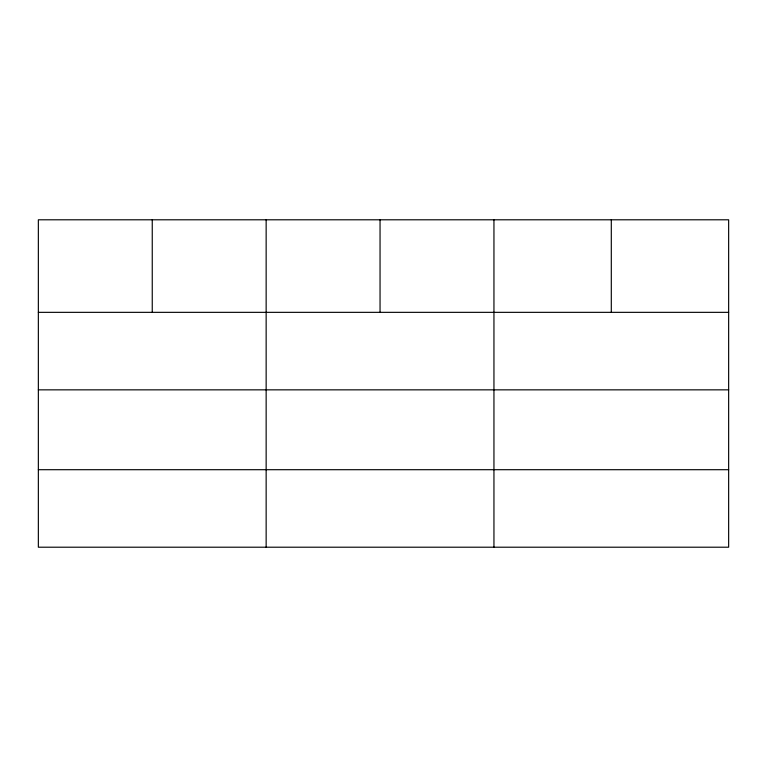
<?xml version="1.0" encoding="UTF-8"?>
<svg xmlns="http://www.w3.org/2000/svg" width="767" height="767" viewBox="0 0 767 767"><rect width="100%" height="100%" fill="white"/><g stroke="black" fill="none" stroke-linecap="round" stroke-linejoin="round"><path stroke-width="1.15" d="M728.65 389.847L728.65 219.793L38.35 219.793L38.35 547.207L728.65 547.207L728.65 389.847L38.35 389.847M38.35 312.342L728.65 312.342M38.35 469.701L728.65 469.701M611.299 219.793L611.299 312.342M493.948 219.793L493.948 547.207M380.048 219.793L380.048 312.342M266.149 219.793L266.149 547.207M152.25 219.793L152.25 312.342"/></g></svg>
